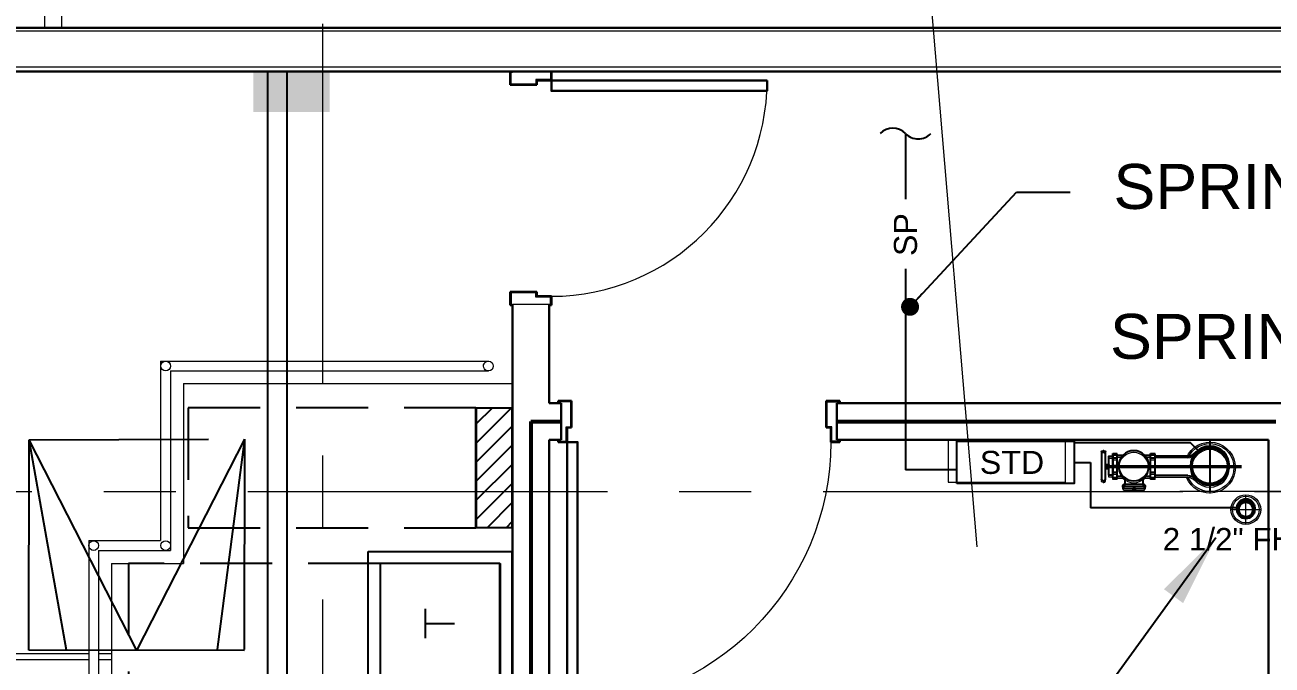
# Model space of a CAD drawing. Header units: inches. Extents: x -26500 to -19489, y -3216 to 2257.
# Drawn here: x -23441.7 to -23233.6, y 992.2 to 1099 of the extents above; entities that cross this region are included whole.
import ezdxf
from ezdxf.enums import TextEntityAlignment as Align

# ---------------------------------------------------------------- set-up
doc = ezdxf.new("R2010")
doc.units = ezdxf.units.IN
doc.header["$LTSCALE"] = 48
doc.header["$MEASUREMENT"] = 0
for name, pattern in [('A113$0$CENTER', [2, 1.25, -0.25, 0.25, -0.25]), ('A113$0$DGN Style 2', [173.538547, 104.123128, -69.415419]), ('A113$0$DGN Style 3', [242.953966, 173.538547, -69.415419]), ('A113$0$DGN Style 4', [277.835214, 138.830838, -69.415419, 0.173539, -69.415419]), ('M2113$0$DASHED2', [0.375, 0.25, -0.125])]:
    doc.linetypes.add(name, pattern=pattern)
for name, color, linetype in [('A113$0$A-ANNO-IDEN', 8, 'Continuous'), ('A113$0$A-COLS-COLS13-14', 8, 'Continuous'), ('A113$0$A-DOOR', 8, 'Continuous'), ('A113$0$A-DOOR-FRAM', 8, 'Continuous'), ('A113$0$A-EQPM-FEC', 8, 'Continuous'), ('A113$0$A-FLOR-CURB', 8, 'Continuous'), ('A113$0$A-FLOR-HRAL', 8, 'Continuous'), ('A113$0$A-FLOR-SLEEVE', 8, 'Continuous'), ('A113$0$A-FLOR-SPRK', 133, 'Continuous'), ('A113$0$A-FLOR-STRS', 8, 'Continuous'), ('A113$0$A-GRID-COLS', 8, 'Continuous'), ('A113$0$A-GRID-GRDP0-15', 8, 'Continuous'), ('A113$0$A-WALL-FIRE', 8, 'Continuous'), ('A113$0$A-WALL-FULL-EXTR', 8, 'Continuous'), ('A113$0$A-WALL-FULL-INTR', 8, 'Continuous'), ('A113$0$E-ELEC-WIND-WASH', 8, 'Continuous'), ('A113$0$E-PANEL', 8, 'Continuous'), ('F-Prot-Pipe', 133, 'Continuous'), ('F-Sprn-Pipe', 133, 'Continuous'), ('M2113$0$E-POWR-CLRN', 1, 'M2113$0$DASHED2'), ('M2113$0$E-Powr-Devc', 233, 'Continuous'), ('M2113$0$E-POWR-Panl', 233, 'Continuous'), ('M2113$0$E-POWR-XFMR', 234, 'Continuous'), ('M2113$0$E-Powr-Xfmr-Pad', 8, 'Continuous'), ('M2113$0$M-HVAC-pad', 8, 'Continuous'), ('M2113$0$M-HVAC-STPR', 8, 'Continuous'), ('M2113$0$M-HVAC-vfc', 8, 'Continuous'), ('P-Anno', 6, 'Continuous'), ('P-Anno-Text', 6, 'Continuous'), ('P-Pipe-Ftng', 134, 'Continuous'), ('P-Strm-Pipe', 13, 'Continuous'), ('P-Text', 6, 'Continuous'), ('XREF', 7, 'Continuous')]:
    doc.layers.add(name, color=color, linetype=linetype)
doc.styles.add('M08', font='arial.ttf', dxfattribs={"height": 7.68})
doc.styles.add('MAMEP ANNO', font='arial.ttf', dxfattribs={"height": 0.078125})
doc.styles.get("Standard").update_dxf_attribs({"font": 'simplex.shx'})
doc.dimstyles.new('STANDARD$7', dxfattribs={"dimtxt": 0.18, "dimasz": 0.125, "dimexe": 0.18, "dimexo": 0.06, "dimgap": 0.09, "dimtad": 0, "dimtih": 1, "dimtoh": 1, "dimdec": 4, "dimzin": 0, "dimdsep": 46, "dimtxsty": 'Standard', "dimcen": 0.09, "dimadec": 0, "dimazin": 0, "dimtfac": 1, "dimtdec": 4, "dimtofl": 0, "dimtmove": 0, "dimatfit": 3, "dimfxl": 1, "dimtolj": 1, "dimtzin": 0, "dimarcsym": 0})

# ---------------------------------------------------------------- blocks, each defined once
blk = doc.blocks.new('*U754')
at = {"layer": 'A113$0$E-ELEC-WIND-WASH', "linetype": 'A113$0$DGN Style 3', "lineweight": 13, "flags": 128}
blk.add_lwpolyline([(1.44, 1.01), (0.01, 1.72), (-1.42, 1.01)], dxfattribs=at)
at = {"layer": 'A113$0$E-ELEC-WIND-WASH', "linetype": 'A113$0$DGN Style 3', "lineweight": 13}
blk.add_3dface([(-1.42, -1.08), (1.44, -1.08), (1.44, 1.01), (-1.42, 1.01)], dxfattribs=at)
blk = doc.blocks.new('A113$0$36D478_20')
at = {"layer": 'A113$0$A-DOOR', "linetype": 'Continuous', "lineweight": 0}
blk.add_arc((6.5, -0.85), 36, 270, 0, dxfattribs=at)
at = {"layer": 'A113$0$A-DOOR', "linetype": 'Continuous', "lineweight": 30}
blk.add_3dface([(42.5, -0.85), (42.5, -2.6), (6.5, -2.6), (6.5, -0.85)], dxfattribs=at)
at = {"layer": 'A113$0$A-DOOR-FRAM', "linetype": 'Continuous', "lineweight": 30}
for p, q in [((-0.37, -1.6), (-0.37, 0.65)), ((-0.37, 0.65), (0, 0.65)), ((6.5, 0.65), (6.12, 0.65)), ((6.5, 0.65), (6.5, -0.85)), ((4.08, -1.6), (-0.37, -1.6)), ((6.5, -0.85), (4.08, -0.85)), ((4.08, -0.85), (4.08, -1.6)), ((-0.37, -36.1), (-0.37, -38.35)), ((4.08, -36.1), (-0.37, -36.1)), ((4.08, -36.85), (4.08, -36.1)), ((6.5, -36.85), (4.08, -36.85)), ((6.5, -38.35), (6.5, -36.85)), ((-0.37, -38.35), (0, -38.35)), ((6.5, -38.35), (6.12, -38.35))]:
    blk.add_line(p, q, dxfattribs=at)
at = {"layer": 'A113$0$A-DOOR-FRAM', "linetype": 'Continuous', "lineweight": 13}
for p, q in [((-0.22, -1.45), (-0.22, 0.5)), ((-0.22, 0.5), (0, 0.5)), ((0, 0.5), (0, 0.65)), ((6.12, 0.65), (6.12, 0.5)), ((6.35, 0.5), (6.12, 0.5)), ((6.35, 0.5), (6.35, -0.7)), ((3.93, -1.45), (-0.22, -1.45)), ((6.35, -0.7), (3.93, -0.7)), ((3.93, -0.7), (3.93, -1.45)), ((3.93, -36.25), (-0.22, -36.25)), ((-0.22, -36.25), (-0.22, -38.2)), ((3.93, -37), (3.93, -36.25)), ((6.35, -37), (3.93, -37)), ((6.35, -38.2), (6.35, -37)), ((-0.22, -38.2), (0, -38.2)), ((0, -38.2), (0, -38.35)), ((6.12, -38.35), (6.12, -38.2)), ((6.35, -38.2), (6.12, -38.2))]:
    blk.add_line(p, q, dxfattribs=at)
blk = doc.blocks.new('*U771')
at = {"layer": 'A113$0$A-FLOR-SLEEVE', "linetype": 'Continuous', "lineweight": 13}
for radius in [2.48, 2.23]:
    blk.add_circle((23.59, -4.57), radius, dxfattribs=at)
at = {"layer": 'A113$0$A-FLOR-SLEEVE', "linetype": 'Continuous', "lineweight": 13, "extrusion": (0, 0, -1)}
for radius, start, end in [(4.25, 22.4795, 337.5205), (4, 23.9695, 336.0305)]:
    blk.add_arc((-17.59, 2.43), radius, start, end, dxfattribs=at)
at = {"layer": 'A113$0$A-FLOR-SPRK', "linetype": 'A113$0$DGN Style 4', "lineweight": 0}
for p, q in [((17.59, 6.76), (17.59, 2.43)), ((0.2, 2.43), (17.59, 2.43)), ((17.59, 2.43), (22.87, 2.43)), ((17.59, 2.43), (17.59, -1.9)), ((23.59, -7.05), (23.59, -2.1)), ((21.11, -4.57), (26.06, -4.57))]:
    blk.add_line(p, q, dxfattribs=at)
at = {"layer": 'A113$0$A-FLOR-SPRK', "linetype": 'Continuous', "lineweight": 13}
for p, q in [((1.39, 0.43), (1.39, 4.45)), ((2.14, 4.43), (1.39, 4.43)), ((2.14, 0.43), (2.14, 4.43)), ((2.14, 4.18), (3.08, 4.18)), ((6.67, 4.18), (7.68, 4.18)), ((7.68, 0.43), (7.68, 4.45)), ((8.43, 4.43), (7.68, 4.43)), ((8.43, 0.43), (8.43, 4.43)), ((2.12, 3.69), (1.39, 3.69)), ((2.12, 2.42), (1.39, 2.42)), ((8.41, 3.69), (7.68, 3.69)), ((8.41, 2.42), (7.68, 2.42)), ((13.9, 4.05), (8.43, 4.05)), ((2.12, 1.27), (1.37, 1.27)), ((2.14, 1.27), (1.39, 1.27)), ((2.14, 0.43), (1.39, 0.43)), ((2.14, 0.68), (3.08, 0.68)), ((3.43, -0.66), (3.43, 0.34)), ((6.43, -0.66), (6.43, 0.45)), ((6.69, 0.68), (7.68, 0.68)), ((8.41, 1.27), (7.66, 1.27)), ((8.43, 1.27), (7.68, 1.27)), ((8.43, 0.43), (7.68, 0.43)), ((13.9, 0.8), (8.43, 0.8)), ((3.18, -0.66), (6.68, -0.66)), ((3.18, -1.34), (3.18, -0.66)), ((3.18, -1.34), (6.68, -1.34)), ((6.68, -1.34), (6.68, -0.66))]:
    blk.add_line(p, q, dxfattribs=at)
at = {"layer": 'A113$0$A-FLOR-SPRK', "linetype": 'Continuous', "lineweight": 13, "flags": 128}
for points in [[(-0.49, 4.68), (-0.49, 0.17)], [(-0.09, 4.93), (-0.24, 4.93)], [(0.16, 0.17), (0.16, 4.68)], [(-0.24, -0.08), (-0.09, -0.08)]]:
    blk.add_lwpolyline(points, dxfattribs=at)
at = {"layer": 'A113$0$A-FLOR-SPRK', "linetype": 'Continuous', "lineweight": 13, "extrusion": (0, 0, -1)}
for radius in [3.25, 3]:
    blk.add_circle((-17.59, 2.43), radius, dxfattribs=at)
at = {"layer": 'A113$0$A-FLOR-SPRK', "linetype": 'Continuous', "lineweight": 30}
for radius in [1.48, 1.23]:
    blk.add_circle((23.59, -4.57), radius, dxfattribs=at)
at = {"layer": 'A113$0$A-FLOR-SPRK', "linetype": 'Continuous', "lineweight": 13, "extrusion": (0, 0, -1)}
for centre, radius, start, end in [((0.24, 4.68), 0.25, 0, 90), ((0.09, 4.68), 0.25, 90, 180), ((0.24, 0.17), 0.25, 270, 0), ((-13.84, -1.07), 1.87, 91.6029, 136.2822)]:
    blk.add_arc(centre, radius, start, end, dxfattribs=at)
at = {"layer": 'A113$0$A-FLOR-SPRK', "linetype": 'Continuous', "lineweight": 13}
for centre, radius, start, end in [((13.84, 5.92), 1.87, 271.6029, 316.2822), ((-0.09, 0.17), 0.25, 270, 360)]:
    blk.add_arc(centre, radius, start, end, dxfattribs=at)
at = {"layer": 'A113$0$A-FLOR-SPRK', "linetype": 'Continuous', "lineweight": 13, "extrusion": (0, 0, -1)}
blk.add_ellipse((4.89, 2.41), major_axis=(0, -2.52), ratio=0.999989, dxfattribs=at)
at = {"layer": 'A113$0$A-FLOR-SPRK', "linetype": 'A113$0$DGN Style 2', "lineweight": 0}
for points in [[(-6.53, 7.05), (-26.06, 7.05), (-26.06, 0.01), (-6.53, 0.01)], [(-3.84, 7.05), (-3.84, 7.05), (-3.84, 7.05)]]:
    blk.add_3dface(points, dxfattribs=at)
at = {"layer": 'A113$0$A-FLOR-SPRK', "linetype": 'Continuous', "lineweight": 13}
for points in [[(0.7, 2.18), (0.17, 2.18), (0.17, 2.62), (0.7, 2.62)], [(1.39, 0.86), (0.7, 0.86), (0.7, 4), (1.39, 4)], [(3.06, -1.15), (3.06, -0.87), (3.18, -0.87), (3.18, -1.15)], [(4.72, -1.34), (4.72, -1.49), (5.16, -1.49), (5.16, -1.34)], [(6.68, -1.15), (6.68, -0.87), (6.8, -0.87), (6.8, -1.15)]]:
    blk.add_3dface(points, dxfattribs=at)
blk = doc.blocks.new('*U773')
at = {"layer": 'A113$0$A-DOOR', "linetype": 'Continuous', "lineweight": 0, "extrusion": (0, 0, -1)}
blk.add_arc((22, 18.56), 44, 180, 270, dxfattribs=at)
at = {"layer": 'A113$0$A-DOOR', "linetype": 'Continuous', "lineweight": 30}
blk.add_3dface([(-22, -25.44), (-20.25, -25.44), (-20.25, 18.56), (-22, 18.56)], dxfattribs=at)
at = {"layer": 'A113$0$A-DOOR-FRAM', "linetype": 'Continuous', "lineweight": 30}
for p, q in [((-21.25, 25.44), (-23.5, 25.44)), ((-23.5, 25.44), (-23.5, 25.06)), ((-21.25, 20.98), (-21.25, 25.44)), ((21.25, 25.44), (23.5, 25.44)), ((21.25, 20.98), (21.25, 25.44)), ((23.5, 25.44), (23.5, 25.06)), ((-22, 18.56), (-22, 20.98)), ((-22, 20.98), (-21.25, 20.98)), ((22, 20.98), (21.25, 20.98)), ((22, 18.56), (22, 20.98)), ((-23.5, 18.56), (-23.5, 18.94)), ((23.5, 18.56), (23.5, 18.94)), ((-23.5, 18.56), (-22, 18.56)), ((23.5, 18.56), (22, 18.56))]:
    blk.add_line(p, q, dxfattribs=at)
at = {"layer": 'A113$0$A-DOOR-FRAM', "linetype": 'Continuous', "lineweight": 13}
for p, q in [((-23.35, 25.06), (-23.5, 25.06)), ((-21.4, 25.29), (-23.35, 25.29)), ((-23.35, 25.29), (-23.35, 25.06)), ((-21.4, 21.13), (-21.4, 25.29)), ((21.4, 21.13), (21.4, 25.29)), ((21.4, 25.29), (23.35, 25.29)), ((23.35, 25.29), (23.35, 25.06)), ((23.35, 25.06), (23.5, 25.06)), ((-22.15, 18.71), (-22.15, 21.13)), ((-22.15, 21.13), (-21.4, 21.13)), ((22.15, 21.13), (21.4, 21.13)), ((22.15, 18.71), (22.15, 21.13)), ((-23.5, 18.94), (-23.35, 18.94)), ((-23.35, 18.71), (-23.35, 18.94)), ((23.5, 18.94), (23.35, 18.94)), ((23.35, 18.71), (23.35, 18.94)), ((-23.35, 18.71), (-22.15, 18.71)), ((23.35, 18.71), (22.15, 18.71))]:
    blk.add_line(p, q, dxfattribs=at)
blk = doc.blocks.new('A113')
at = {"layer": 'A113$0$A-ANNO-IDEN', "lineweight": 0, "transparency": 33554687}
blk.add_line((-23335.47, 1636.4), (-23282.91, 1011.98), dxfattribs=at)
at = {"layer": 'A113$0$A-COLS-COLS13-14', "lineweight": 0, "transparency": 33554687}
for p, q in [((-23193.02, 1021.17, -4909.55), (-23249.02, 1021.17, -4909.55)), ((-23192.27, 1021.17, -4909.55), (-23248.27, 1021.17, -4909.55))]:
    blk.add_line(p, q, dxfattribs=at)
at = {"layer": 'A113$0$A-EQPM-FEC', "lineweight": 13, "transparency": 33554687}
blk.add_solid([(-23390.88, 1084.49, 1992.75), (-23403.63, 1084.49, 1992.75), (-23390.88, 1091.24, 1992.75), (-23403.63, 1091.24, 1992.75)], dxfattribs=at)
at = {"layer": 'A113$0$A-FLOR-CURB', "lineweight": 0, "transparency": 33554687}
for p, q in [((-23729.12, 1097.99, 1992.75), (-22922.83, 1097.99, 1992.75)), ((-23456.02, 1091.99, 1992.75), (-22922.83, 1091.99, 1992.75))]:
    blk.add_line(p, q, dxfattribs=at)
at = {"layer": 'A113$0$A-FLOR-HRAL', "lineweight": 13, "transparency": 33554687}
for p, q in [((-23419.09, 1042.93, 1992.75), (-23364.34, 1042.93, 1992.75)), ((-23419.09, 1042.93, 1992.75), (-23419.09, 1012.99, 1992.75)), ((-23367.9, 1042.93, 1992.75), (-23364.34, 1042.93, 1992.75)), ((-23417.46, 1041.3, 1992.75), (-23364.4, 1041.3, 1992.75)), ((-23417.46, 1041.3, 1992.75), (-23417.46, 1011.36, 1992.75)), ((-23408.59, 1041.3, 1992.75), (-23406.96, 1041.3, 1992.75)), ((-23367.9, 1041.3, 1992.75), (-23364.4, 1041.3, 1992.75)), ((-23431.08, 1012.99, 1992.75), (-23431.08, 971.99, 1992.75)), ((-23431.08, 1012.99, 1992.75), (-23419.09, 1012.99, 1992.75)), ((-23429.46, 1011.36, 1992.75), (-23429.46, 971.99, 1992.75)), ((-23429.46, 1011.36, 1992.75), (-23417.46, 1011.36, 1992.75))]:
    blk.add_line(p, q, dxfattribs=at)
for centre in [(-23418.27, 1042.11, 1992.75), (-23430.27, 1012.17, 1992.75), (-23418.27, 1012.17, 1992.75)]:
    blk.add_circle(centre, 0.813, dxfattribs=at)
at = {"layer": 'A113$0$A-FLOR-HRAL', "lineweight": 13, "transparency": 33554687, "extrusion": (0, 0, -1)}
blk.add_arc((23364.4, 1042.11, -1992.75), 0.815, 94.0922, 265.923, dxfattribs=at)
at = {"layer": 'A113$0$A-FLOR-STRS', "lineweight": 13, "transparency": 33554687}
for p, q in [((-23415.27, 1039.17, 1992.75), (-23360.4, 1039.17, 1992.75)), ((-23415.27, 1039.17, 1992.75), (-23415.27, 1009.17, 1992.75)), ((-23367.9, 1039.17, 1992.75), (-23360.4, 1039.17, 1992.75)), ((-23427.27, 1009.17, 1992.75), (-23415.27, 1009.17, 1992.75)), ((-23427.27, 1009.17, 1992.75), (-23427.27, 982.17, 1992.75)), ((-23501.46, 994.17, 1992.75), (-23431.08, 994.17, 1992.75)), ((-23501.46, 993.17, 1992.75), (-23431.08, 993.17, 1992.75)), ((-23429.46, 994.17, 1992.75), (-23427.27, 994.17, 1992.75)), ((-23429.46, 993.17, 1992.75), (-23427.27, 993.17, 1992.75))]:
    blk.add_line(p, q, dxfattribs=at)
at = {"layer": 'A113$0$A-FLOR-STRS', "lineweight": 13, "transparency": 33554687, "extrusion": (0, 0, -1)}
blk.add_arc((23364.4, 1042.11, -1992.75), 0.815, 265.7815, 89.1043, dxfattribs=at)
at = {"layer": 'A113$0$A-GRID-COLS', "lineweight": 0, "transparency": 33554687}
blk.add_line((-23217.41, 1021.17, -4909.55), (-23242.71, 1021.17, -4909.55), dxfattribs=at)
at = {"layer": 'A113$0$A-GRID-GRDP0-15', "linetype": 'A113$0$CENTER', "lineweight": 0, "transparency": 33554687}
for p, q in [((-23392.03, 367.16), (-23392.03, 2029.56)), ((-23884.56, 1021.17), (-20452.76, 1021.17))]:
    blk.add_line(p, q, dxfattribs=at)
at = {"layer": 'A113$0$A-WALL-FIRE', "lineweight": 53, "transparency": 33554687}
for p, q in [((-23357.34, 1032.85, 1992.75), (-23352.27, 1032.85, 1992.75)), ((-23357.34, 1032.85, 1992.75), (-23357.34, 805.94, 1992.75)), ((-23306.27, 1032.86, 1992.75), (-23233.02, 1032.86, 1992.75))]:
    blk.add_line(p, q, dxfattribs=at)
at = {"layer": 'A113$0$A-WALL-FULL-EXTR', "lineweight": 30, "transparency": 33554687}
for p, q in [((-22922.83, 1098.49, 1992.75), (-23476.75, 1098.49, 1992.75)), ((-23455.27, 1091.24, 1992.75), (-23360.4, 1091.24, 1992.75)), ((-23360.4, 1091.24, 1992.75), (-22922.83, 1091.24, 1992.75))]:
    blk.add_line(p, q, dxfattribs=at)
at = {"layer": 'A113$0$A-WALL-FULL-INTR', "lineweight": 30, "transparency": 33554687}
for p, q in [((-23360.4, 1052.39, 1992.75), (-23360.4, 787.09, 1992.75)), ((-23354.27, 1052.39, 1992.75), (-23354.27, 1035.92, 1992.75)), ((-23354.27, 1035.92, 1992.75), (-23352.27, 1035.92, 1992.75)), ((-23352.27, 1035.92, 1992.75), (-23352.27, 1029.79, 1992.75)), ((-23306.27, 1035.92, 1992.75), (-23207.02, 1035.92, 1992.75)), ((-23306.27, 1035.92, 1992.75), (-23306.27, 1029.79, 1992.75)), ((-23354.27, 1029.79, 1992.75), (-23352.27, 1029.79, 1992.75)), ((-23354.27, 1029.79, 1992.75), (-23354.27, 807.79, 1992.75)), ((-23306.27, 1029.79, 1992.75), (-23234.27, 1029.79, 1992.75)), ((-23234.27, 1029.79, 1992.75), (-23234.27, 807.79, 1992.75))]:
    blk.add_line(p, q, dxfattribs=at)
at = {"layer": 'A113$0$A-WALL-FULL-INTR', "lineweight": 13, "transparency": 33554687}
blk.add_line((-23354.27, 1052.39, 1992.75), (-23360.4, 1052.39, 1992.75), dxfattribs=at)
at = {"layer": 'A113$0$E-PANEL', "lineweight": 13, "transparency": 33554687}
for points in [[(-23360.4, 1035.15, 1992.75), (-23366.4, 1035.15, 1992.75), (-23366.4, 1015.15, 1992.75), (-23360.4, 1015.15, 1992.75)], [(-23382.4, 1009.15, 1992.75), (-23362.4, 1009.15, 1992.75), (-23362.4, 989.15, 1992.75), (-23382.4, 989.15, 1992.75)]]:
    blk.add_3dface(points, dxfattribs=at)
at = {"layer": 'A113$0$A-DOOR', "lineweight": 0, "transparency": 33554687}
blk.add_blockref('A113$0$36D478_20', (-23360.4, 1090.59, 1992.75), dxfattribs=at)
at = {"layer": 'A113$0$A-DOOR-FRAM', "lineweight": 13, "transparency": 33554687}
blk.add_blockref('*U773', (-23329.27, 1010.86, 1992.75), dxfattribs=at)
at = {"layer": 'A113$0$A-FLOR-SPRK', "lineweight": 0, "transparency": 33554687}
blk.add_blockref('*U771', (-23261.61, 1022.74, 1992.75), dxfattribs=at)
at = {"layer": 'A113$0$E-ELEC-WIND-WASH', "lineweight": 13, "transparency": 33554687}
blk.add_blockref('*U754', (-23437.04, 1099.57, 1992.75), dxfattribs=at)
blk = doc.blocks.new('LPBL')
at = {"layer": 'P-Pipe-Ftng'}
for centre, start, end in [((-1.06, 1.06), 315, 45), ((1.06, -1.06), 135, 225)]:
    blk.add_arc(centre, 1.5, start, end, dxfattribs=at)
blk = doc.blocks.new('A$C05A00CF9')
at = {"layer": 'P-Pipe-Ftng', "transparency": 33554457, "xscale": 2, "yscale": 2, "zscale": 2, "rotation": 270}
blk.add_blockref('LPBL', (-23301.36, 1083.22), dxfattribs=at)
blk = doc.blocks.new('P-Up')
at = {"color": 0, "linetype": 'Continuous'}
blk.add_circle((0, 0), 0.0469, dxfattribs=at)
blk = doc.blocks.new('A$C40D1784F')
at = {"layer": 'F-Prot-Pipe', "color": 122}
for p, q in [((0, 4.33), (0, 0)), ((-17.38, 0), (0, 0)), ((-16.2, -2), (-16.2, 2.02)), ((-15.45, 2), (-16.2, 2)), ((-15.47, 1.27), (-16.2, 1.27)), ((-15.45, -2), (-15.45, 2)), ((-15.45, 1.75), (-14.51, 1.75)), ((-10.92, 1.75), (-9.91, 1.75)), ((-9.91, -2), (-9.91, 2.02)), ((-9.16, 2), (-9.91, 2)), ((-9.17, 1.27), (-9.91, 1.27)), ((-9.16, -2), (-9.16, 2)), ((-3.69, 1.62), (-9.16, 1.62)), ((0, 0), (5.29, 0)), ((0, 0), (0, -4.33)), ((-15.47, -1.15), (-16.22, -1.15)), ((-15.47, 0), (-16.2, 0)), ((-15.45, -1.15), (-16.2, -1.15)), ((-15.45, -2), (-16.2, -2)), ((-15.45, -1.75), (-14.51, -1.75)), ((-11.16, -3.09), (-11.16, -1.98)), ((-10.89, -1.75), (-9.91, -1.75)), ((-9.17, -1.15), (-9.92, -1.15)), ((-9.16, -2), (-9.91, -2)), ((-3.69, -1.62), (-9.16, -1.62)), ((-14.41, -3.09), (-10.91, -3.09)), ((-14.41, -3.76), (-14.41, -3.09)), ((-14.41, -3.76), (-10.91, -3.76)), ((-14.16, -3.09), (-14.16, -2.08)), ((-10.91, -3.76), (-10.91, -3.09))]:
    blk.add_line(p, q, dxfattribs=at)
at = {"layer": 'F-Prot-Pipe', "color": 122, "flags": 128}
for points in [[(-18.08, 2.26), (-18.08, -2.25)], [(-17.67, 2.51), (-17.83, 2.51)], [(-17.42, -2.25), (-17.42, 2.26)], [(-17.83, -2.5), (-17.67, -2.5)]]:
    blk.add_lwpolyline(points, dxfattribs=at)
at = {"layer": 'F-Prot-Pipe', "color": 122, "extrusion": (0, 0, -1)}
for radius in [3.25, 3]:
    blk.add_circle((0, 0), radius, dxfattribs=at)
for centre, radius, start, end in [((17.83, 2.26), 0.25, 0, 90), ((17.67, 2.26), 0.25, 90, 180), ((3.74, -3.49), 1.87, 91.6029, 136.2822), ((17.83, -2.25), 0.25, 270, 0)]:
    blk.add_arc(centre, radius, start, end, dxfattribs=at)
at = {"layer": 'F-Prot-Pipe', "color": 122}
for centre, radius, start, end in [((-3.74, 3.49), 1.87, 271.6029, 316.2822), ((-17.67, -2.25), 0.25, 270, 0)]:
    blk.add_arc(centre, radius, start, end, dxfattribs=at)
at = {"layer": 'F-Prot-Pipe', "color": 122, "extrusion": (0, 0, -1)}
blk.add_ellipse((-12.7, -0.01), major_axis=(0, -2.52), ratio=0.999989, dxfattribs=at)
at = {"layer": 'F-Prot-Pipe', "color": 122}
for points in [[(-16.88, -0.25), (-17.41, -0.25), (-17.41, 0.2), (-16.88, 0.2)], [(-16.2, -1.56), (-16.88, -1.56), (-16.88, 1.57), (-16.2, 1.57)], [(-14.53, -3.57), (-14.53, -3.29), (-14.41, -3.29), (-14.41, -3.57)], [(-12.86, -3.76), (-12.86, -3.92), (-12.43, -3.92), (-12.43, -3.76)], [(-10.91, -3.57), (-10.91, -3.29), (-10.79, -3.29), (-10.79, -3.57)]]:
    blk.add_3dface(points, dxfattribs=at)
blk = doc.blocks.new('M2113$0$277panel')
at = {"layer": 'M2113$0$E-POWR-Panl', "linetype": 'Continuous', "lineweight": -3}
h = blk.add_hatch(dxfattribs=at)
h.set_pattern_fill('ANSI31', color=233, scale=18, angle=90, style=0)
h.set_pattern_definition([(135, (-1902.8928, -2966.1018), (-1.5909903, -1.5909903), [])])
h.paths.add_polyline_path([(6, -8), (6, 12), (0, 12), (0, -8)])
at = {"layer": 'M2113$0$E-POWR-Panl', "color": 233, "linetype": 'Continuous', "lineweight": -3}
blk.add_lwpolyline([(6, -8), (6, 12), (0, 12), (0, -8)], close=True, dxfattribs=at)
blk = doc.blocks.new('M2113$0$120panel')
at = {"layer": 'M2113$0$E-POWR-Panl', "linetype": 'Continuous', "lineweight": -3}
blk.add_hatch(color=233, dxfattribs=at).paths.add_polyline_path([(10, -4), (-10, -4), (-10, 2), (10, 2)])
at = {"layer": 'M2113$0$E-POWR-Panl', "color": 233, "linetype": 'Continuous', "lineweight": -3}
blk.add_lwpolyline([(10, -4), (-10, -4), (-10, 2), (10, 2)], close=True, dxfattribs=at)
blk = doc.blocks.new('M2113$0$15 KVA Transformer')
for p, q in [((9.56, 14.44), (14.44, 14.44)), ((12, 14.44), (12, 9.56))]:
    blk.add_line(p, q)
blk.add_lwpolyline([(2, 2), (22, 2), (22, 22), (2, 22)], close=True)
blk = doc.blocks.new('M2113$0$A$C25930C81')
at = {"layer": 'M2113$0$E-Powr-Devc'}
h = blk.add_hatch(color=256, dxfattribs=at)
h.dxf.hatch_style = 1
h.paths.add_polyline_path([(53.22, 126.69), (53.29, 99.69), (52.29, 99.68), (52.22, 126.68)])
h = blk.add_hatch(color=256, dxfattribs=at)
h.dxf.hatch_style = 1
edge = h.paths.add_edge_path()
edge.add_arc((58.14, 113.7), 2.69, -89.8613, 270.1387)
at = {"layer": 'M2113$0$E-POWR-CLRN'}
for points in [[(58, 229.99), (10, 229.99), (10, 209.99), (58, 209.99)], [(42, 203.99), (0, 203.99), (0, 183.99), (42, 183.99)], [(58, 177.99), (10, 177.99), (10, 157.99), (58, 157.99)], [(58.01, 98), (10.01, 98), (10.01, 78), (58.01, 78)], [(58, 72), (10, 72), (10, 52), (58, 52)], [(42, 46), (0, 46), (0, 26), (42, 26)], [(58.01, 20), (10.01, 20), (10.01, 0), (58.01, 0)]]:
    blk.add_lwpolyline(points, dxfattribs=at)
at = {"layer": 'M2113$0$E-Powr-Devc'}
for p, q in [((52.95, 120.37), (63.85, 120.37)), ((52.95, 106.84), (63.85, 106.84))]:
    blk.add_line(p, q, dxfattribs=at)
blk.add_lwpolyline([(53.22, 126.69), (53.29, 99.69), (52.29, 99.68), (52.22, 126.68)], close=True, dxfattribs=at)
blk.add_circle((58.14, 113.7), 2.69, dxfattribs=at)
at = {"layer": 'M2113$0$E-Powr-Xfmr-Pad'}
for points in [[(40, 205.99), (64, 205.99), (64, 181.99), (40, 181.99)], [(40, 48), (64, 48), (64, 24), (40, 24)]]:
    blk.add_lwpolyline(points, close=True, dxfattribs=at)
at = {"xscale": -1}
for p in [(64, 217.99), (64.01, 86), (64.01, 8)]:
    blk.add_blockref('M2113$0$277panel', p, dxfattribs=at)
at = {"xscale": -1, "rotation": 90}
for p in [(60, 167.99), (60, 62)]:
    blk.add_blockref('M2113$0$120panel', p, dxfattribs=at)
at = {"layer": 'M2113$0$E-POWR-XFMR', "rotation": 90.00000000022798}
for p in [(64, 181.99), (64, 24)]:
    blk.add_blockref('M2113$0$15 KVA Transformer', p, dxfattribs=at)
blk = doc.blocks.new('M2113$0$A$C0C1E67D0')
at = {"layer": 'M2113$0$M-HVAC-STPR'}
for p, q in [((0, 0.05, 289.54), (0.02, 35.15, 1.54)), ((0.02, 35.15, 1.54), (29.95, 35.28, 0.93)), ((6.28, 0.05, 397.54), (0.02, 35.15, 1.54)), ((17.99, 0.02, 235.22), (0.02, 35.15, 1.54)), ((17.99, 0.02, 235.22), (35.99, 35.28)), ((31.48, 0.17, 288), (35.99, 35.28)), ((35.98, 0.17, 180), (35.99, 35.28)), ((35.98, 0, 180.9), (0, 0.05, 289.54))]:
    blk.add_line(p, q, dxfattribs=at)

msp = doc.modelspace()

# ---------------------------------------------------------------- linework, layer by layer
at = {"layer": 'F-Prot-Pipe', "color": 122, "transparency": 33554687}
msp.add_circle((-23238.02, 1018.48, 0), 1.5, dxfattribs=at)
at = {"layer": 'F-Sprn-Pipe', "ltscale": 0.5}
for p, q in [((-23294.82, 1080.88), (-23294.82, 1069.92)), ((-23294.82, 1058.34), (-23294.82, 1024.81)), ((-23266.68, 1029.34, 0), (-23247.32, 1029.34, 0)), ((-23245.83, 1027.84, 0), (-23247.32, 1029.34, 0)), ((-23286.22, 1024.81, 0), (-23294.82, 1024.81, 0))]:
    msp.add_line(p, q, dxfattribs=at)
at = {"layer": 'F-Sprn-Pipe', "ltscale": 0.5, "elevation": 0, "flags": 128}
msp.add_lwpolyline([(-23286.22, 1022.52), (-23286.22, 1029.56), (-23266.68, 1029.56), (-23266.68, 1022.52)], close=True, dxfattribs=at)
at = {"layer": 'M2113$0$M-HVAC-pad', "transparency": 33554687}
msp.add_lwpolyline([(-23401.23, 824.24), (-23401.23, 1091.24), (-23398.02, 1091.24), (-23398.02, 824.24)], close=True, dxfattribs=at)
at = {"layer": 'P-Strm-Pipe'}
for p, q in [((-23266.68, 1026.04, 0), (-23263.96, 1026.04, 0)), ((-23263.96, 1026.04, 0), (-23263.96, 1018.48, 0)), ((-23239.38, 1018.48, 0), (-23263.96, 1018.48, 0))]:
    msp.add_line(p, q, dxfattribs=at)

# ---------------------------------------------------------------- block references
at = {"layer": 'F-Prot-Pipe', "color": 122, "transparency": 33554457, "xscale": 63.36, "yscale": 63.36, "zscale": 63.36}
msp.add_blockref('P-Up', (-23244.02, 1025.48, 0), dxfattribs=at)
at = {"layer": 'M2113$0$M-HVAC-STPR', "transparency": 33554687}
msp.add_blockref('M2113$0$A$C0C1E67D0', (-23441.06, 994.65, -0.93), dxfattribs=at)
at = {"layer": 'M2113$0$M-HVAC-vfc', "transparency": 33554687}
msp.add_blockref('M2113$0$A$C25930C81', (-23424.48, 805.16), dxfattribs=at)
at = {"layer": 'P-Anno', "transparency": 33554457}
for name, p in [('A$C05A00CF9', (6.55, -2.34)), ('A$C40D1784F', (-23244.02, 1025.48, 0))]:
    msp.add_blockref(name, p, dxfattribs=at)
at = {"layer": 'XREF'}
msp.add_blockref('A113', (0, 0), dxfattribs=at)

# ---------------------------------------------------------------- texts
at = {"layer": 'P-Anno', "style": 'MAMEP ANNO'}
for s, insert, char_height, width, attachment_point in [('SPRINKLER PIPING SERVING SPRINKLER HEADS', (-23162.3, 1075.81), 7.5, 100.9154, 3), ('2 1/2" FHV', (-23251.9, 1015.1, 0), 3.75, 165.2655, 1)]:
    msp.add_mtext(s, dxfattribs=dict(at, insert=insert, char_height=char_height, width=width, attachment_point=attachment_point))
at = {"layer": 'P-Anno-Text', "style": 'M08'}
msp.add_text('SP', height=3.84, rotation=90, dxfattribs=at).set_placement((-23294.82, 1064.03), align=Align.MIDDLE_CENTER)
at = {"layer": 'P-Anno-Text', "transparency": 33554457, "style": 'M08'}
msp.add_text('STD', height=3.84, dxfattribs=at).set_placement((-23277.04, 1026.04, 0), align=Align.MIDDLE_CENTER)

# ---------------------------------------------------------------- leaders
at = {"layer": 'P-Text'}
for points, override in [([(-23294.05, 1051.98), (-23276.3, 1071.1), (-23267.33, 1071.1)], {"dimscale": 24, "dimldrblk": 'Dot'}), ([(-23243.04, 1013.44), (-23271.82, 973.79), (-23283.68, 973.79)], {"dimscale": 96})]:
    msp.add_leader(points, dimstyle='STANDARD$7', override=override, dxfattribs=at)

doc.saveas('drawing.dxf')
